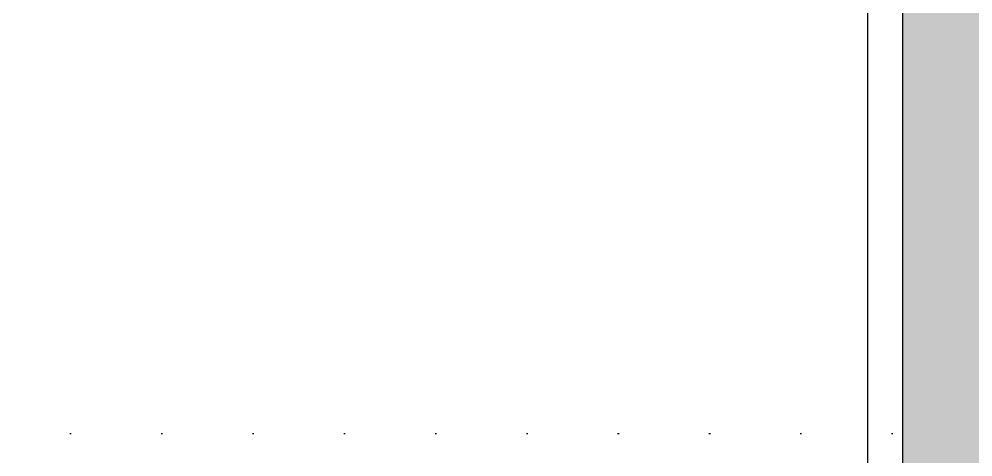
# Model space of a CAD drawing. Header units: inches. Extents: x 21 to 32698, y 13 to 3712.
# Drawn here: x 16554.3 to 16621.7, y 1005.4 to 1036.3 of the extents above; entities that cross this region are included whole.
import ezdxf

# ---------------------------------------------------------------- set-up
doc = ezdxf.new("R2010")
doc.units = ezdxf.units.IN
doc.header["$MEASUREMENT"] = 0
doc.linetypes.add('DOT', pattern=[6.35, 0, -6.35])
for name, color, linetype, lineweight in [('Z_MİM_-KM-BEAM-RAY', 8, 'DOT', 25), ('Z_MİM_-KM-PATTERN-STRC', 8, 'Continuous', 25), ('Z_MİM_-KM-STRC-CONCRETE', 8, 'Continuous', 25), ('Z_MİM_-KM-WALL-PLASTER', 8, 'Continuous', 25)]:
    doc.layers.add(name, color=color, linetype=linetype, lineweight=lineweight)

# ---------------------------------------------------------------- blocks, each defined once
blk = doc.blocks.new('-KM_Kiriş İzi-2K')
at = {"layer": 'Z_MİM_-KM-BEAM-RAY'}
blk.add_line((665.001, 25), (1285, 25), dxfattribs=at)
blk = doc.blocks.new('-KM_Kolon-2K')
at = {"layer": 'Z_MİM_-KM-PATTERN-STRC'}
blk.add_hatch(color=256, dxfattribs=at).paths.add_polyline_path([(1285, 370), (1309.999, 370), (1309.999, 0), (1285, 0)], flags=0)
at = {"layer": 'Z_MİM_-KM-STRC-CONCRETE'}
blk.add_lwpolyline([(1285, 370), (1309.999, 370), (1309.999, 0), (1285, 0)], close=True, dxfattribs=at)

msp = doc.modelspace()

# ---------------------------------------------------------------- linework, layer by layer
at = {"layer": 'Z_MİM_-KM-WALL-PLASTER'}
msp.add_lwpolyline([(16614.214, 1599.582), (16614.214, 1509.583), (16619.213, 1509.583), (16619.213, 1354.583), (16614.214, 1354.583), (16614.214, 1004.583), (16394.213, 1004.583), (16394.213, 1644.583), (16579.214, 1644.583), (16579.214, 1599.585)], close=True, dxfattribs=at)

# ---------------------------------------------------------------- block references
at = {"layer": 'Z_MİM_-KM-BEAM-RAY'}
msp.add_blockref('-KM_Kiriş İzi-2K', (15331.714, 982.083), dxfattribs=at)
at = {"layer": 'Z_MİM_-KM-STRC-CONCRETE'}
msp.add_blockref('-KM_Kolon-2K', (15331.714, 982.083), dxfattribs=at)

doc.saveas('drawing.dxf')
